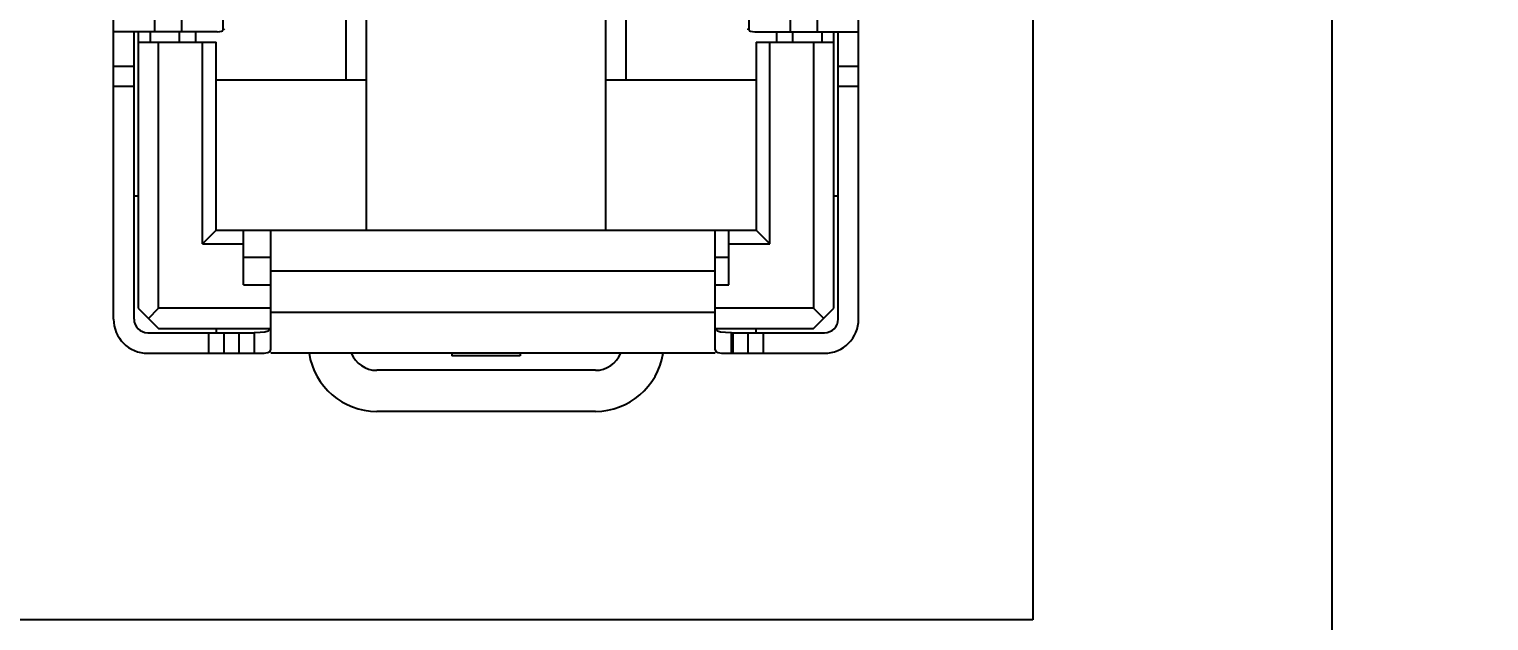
# Model space of a CAD drawing. Header units: millimetres. Extents: x 0 to 841, y 0 to 594.
# Drawn here: x 379.57 to 390.24, y 343.67 to 348 of the extents above; entities that cross this region are included whole.
import ezdxf

# ---------------------------------------------------------------- set-up
doc = ezdxf.new("R2010")
doc.units = ezdxf.units.MM
doc.header["$LTSCALE"] = 46.255
doc.layers.get('0').update_dxf_attribs({"linetype": 'CONTINUOUS'})
doc.layers.add('ASSEM_MEM', color=7, linetype='CONTINUOUS')
doc.styles.get("Standard").update_dxf_attribs({"font": 'txt', "width": 0.8})
doc.dimstyles.new('DIMSTYLE_1', dxfattribs={"dimtxt": 3, "dimasz": 2.1, "dimexe": 2, "dimexo": 1, "dimgap": 0.75, "dimtad": 0, "dimtih": 1, "dimtoh": 1, "dimzin": 0, "dimdsep": 46, "dimtxsty": 'STANDARD', "dimblk": '_FILLED', "dimblk1": '_FILLED', "dimblk2": '_FILLED', "dimcen": 0.09, "dimazin": 0, "dimtp": 0.01, "dimtm": 0.01, "dimtfac": 1, "dimtofl": 0, "dimtmove": 0, "dimatfit": 3, "dimldrblk": '_FILLED', "dimfxl": 1, "dimtolj": 1, "dimtzin": 0, "dimarcsym": 0})

# ---------------------------------------------------------------- blocks, each defined once
blk = doc.blocks.new('*D32')
at = {"color": 7, "linetype": 'CONTINUOUS'}
for p, q in [((351.897, 329.99), (369.83, 329.99)), ((369.83, 329.99), (372.996, 324.681)), ((372.996, 324.681), (426.09, 324.681))]:
    blk.add_line(p, q, dxfattribs=at)
at = {"color": 7, "linetype": 'CONTINUOUS', "insert": (427.59, 328.431), "char_height": 3, "width": 14.4, "attachment_point": 1, "line_spacing_factor": 0.9}
blk.add_mtext('156.65', dxfattribs=at)
blk = doc.blocks.new('_FILLED')
at = {"color": 0, "linetype": 'BYBLOCK'}
blk.add_solid([(0, 0), (-1, 0.1667), (-1, -0.1667)], dxfattribs=at)
blk = doc.blocks.new('*D54')
at = {"color": 7, "linetype": 'CONTINUOUS'}
blk.add_line((387.082, 338.93), (426.019, 338.93), dxfattribs=at)
at = {"color": 7, "linetype": 'CONTINUOUS', "insert": (427.519, 342.68), "char_height": 3, "width": 14.4, "attachment_point": 1, "line_spacing_factor": 0.9}
blk.add_mtext('147.71', dxfattribs=at)

msp = doc.modelspace()

# ---------------------------------------------------------------- linework, layer by layer
at = {"layer": 'ASSEM_MEM', "color": 7, "linetype": 'CONTINUOUS'}
for p, q in [((389.097, 314.64), (389.097, 482.64)), ((385.632, 345.88), (385.632, 358.38)), ((383.782, 346.53), (383.782, 357.73)), ((383.932, 347.63), (383.932, 356.63)), ((381.882, 356.06), (381.882, 347.63)), ((382.032, 346.53), (382.032, 356.06)), ((380.182, 345.88), (380.182, 351.47)), ((386.907, 350.63), (386.907, 343.68)), ((380.482, 348.68), (380.482, 347.98)), ((380.682, 347.98), (380.682, 348.68)), ((380.982, 348.672), (380.982, 347.989)), ((384.832, 347.989), (384.832, 348.672)), ((385.132, 348.68), (385.132, 347.98)), ((385.332, 347.98), (385.332, 348.68)), ((380.941, 347.98), (380.182, 347.98)), ((380.332, 345.88), (380.332, 347.98)), ((380.362, 347.98), (380.362, 345.96)), ((380.452, 347.905), (380.452, 347.98)), ((380.662, 347.98), (380.662, 347.905)), ((380.782, 347.98), (380.782, 347.905)), ((384.872, 347.98), (385.632, 347.98)), ((385.032, 347.98), (385.032, 347.905)), ((385.152, 347.905), (385.152, 347.98)), ((385.362, 347.98), (385.362, 347.905)), ((385.452, 345.96), (385.452, 347.98)), ((385.482, 345.88), (385.482, 347.98)), ((380.362, 347.905), (380.932, 347.905)), ((380.512, 345.96), (380.512, 347.905)), ((380.832, 346.43), (380.832, 347.905)), ((380.932, 346.53), (380.932, 347.905)), ((384.882, 347.905), (385.452, 347.905)), ((384.882, 347.905), (384.882, 346.53)), ((384.982, 346.43), (384.982, 347.905)), ((385.302, 347.905), (385.302, 345.96)), ((380.182, 347.73), (380.332, 347.73)), ((385.482, 347.73), (385.632, 347.73)), ((380.932, 347.63), (382.032, 347.63)), ((383.782, 347.63), (384.882, 347.63)), ((380.332, 347.58), (380.182, 347.58)), ((385.632, 347.58), (385.482, 347.58)), ((380.332, 346.78), (380.362, 346.78)), ((385.452, 346.78), (385.482, 346.78)), ((380.932, 346.53), (380.832, 346.43)), ((380.932, 346.53), (384.882, 346.53)), ((381.132, 346.13), (381.132, 346.53)), ((381.332, 345.655), (381.332, 346.53)), ((384.582, 345.655), (384.582, 346.53)), ((384.682, 346.13), (384.682, 346.53)), ((384.982, 346.43), (384.882, 346.53)), ((380.832, 346.43), (381.132, 346.43)), ((384.682, 346.43), (384.982, 346.43)), ((381.332, 346.33), (381.132, 346.33)), ((384.582, 346.23), (381.332, 346.23)), ((384.682, 346.33), (384.582, 346.33)), ((381.132, 346.13), (381.332, 346.13)), ((384.582, 346.13), (384.682, 346.13)), ((380.362, 345.96), (380.512, 345.81)), ((380.437, 345.885), (380.512, 345.96)), ((381.332, 345.96), (380.512, 345.96)), ((381.332, 345.93), (384.582, 345.93)), ((385.302, 345.96), (384.582, 345.96)), ((385.377, 345.885), (385.302, 345.96)), ((385.302, 345.81), (385.452, 345.96)), ((380.512, 345.81), (381.328, 345.81)), ((380.932, 345.81), (380.932, 345.78)), ((384.585, 345.81), (385.302, 345.81)), ((384.882, 345.78), (384.882, 345.81)), ((380.432, 345.78), (381.212, 345.78)), ((380.879, 345.63), (380.879, 345.78)), ((380.99, 345.78), (380.99, 345.63)), ((381.102, 345.63), (381.102, 345.78)), ((381.212, 345.78), (381.212, 345.63)), ((384.702, 345.78), (385.382, 345.78)), ((384.702, 345.63), (384.702, 345.78)), ((384.712, 345.78), (384.712, 345.63)), ((384.823, 345.63), (384.823, 345.78)), ((384.934, 345.78), (384.934, 345.63)), ((380.432, 345.63), (381.249, 345.63)), ((384.582, 345.63), (381.332, 345.63)), ((382.657, 345.63), (382.657, 345.61)), ((383.157, 345.61), (382.657, 345.61)), ((383.157, 345.63), (383.157, 345.61)), ((383.707, 345.505), (382.107, 345.505)), ((383.707, 345.205), (382.107, 345.205)), ((386.907, 343.68), (378.907, 343.68))]:
    msp.add_line(p, q, dxfattribs=at)
for points in [[(381.328, 345.81), (381.314, 345.792), (381.29, 345.783), (381.254, 345.781), (381.212, 345.78)], [(384.702, 345.78), (384.659, 345.781), (384.623, 345.783), (384.599, 345.792), (384.585, 345.81)], [(381.249, 345.63), (381.283, 345.631), (381.31, 345.635), (381.326, 345.643), (381.332, 345.655)], [(384.582, 345.655), (384.587, 345.642), (384.603, 345.635), (384.63, 345.631), (384.663, 345.63), (385.382, 345.63)]]:
    msp.add_lwpolyline(points, dxfattribs=at)
for centre, radius, start, end in [((380.432, 345.88), 0.25, 180, 270), ((380.432, 345.88), 0.1, 180, 270), ((385.382, 345.88), 0.25, 270, 360), ((385.382, 345.88), 0.1, 270, 360), ((382.107, 345.705), 0.5, 188.6276, 270), ((382.107, 345.705), 0.2, 202.0287, 270), ((383.707, 345.705), 0.5, 270, 351.3724), ((383.707, 345.705), 0.2, 270, 337.9713)]:
    msp.add_arc(centre, radius, start, end, dxfattribs=at)
for centre, major_axis, start_param, end_param in [((380.682, 347.989), (0.3, 0), -0.523599, 0), ((381.332, 347.994), (0.35, 0), 2.879793, 2.966982), ((384.482, 347.994), (0.35, 0), 0, 0.261799), ((385.132, 347.989), (0.3, 0), -3.141593, -2.617994)]:
    msp.add_ellipse(centre, major_axis=major_axis, ratio=0.05608, start_param=start_param, end_param=end_param, dxfattribs=at)

# ---------------------------------------------------------------- dimensions: what is measured, and where the dimension line sits
at = {"color": 7, "linetype": 'CONTINUOUS'}
for feature_location, offset, origin, picture, middle in [((351.897, 329.99), (74.193, -5.309), (350.897, 486.64), '*D32', (435.165, 326.931)), ((387.082, 338.93), (38.937, 0), (386.082, 486.64), '*D54', (434.719, 341.18))]:
    dim = msp.add_ordinate_dim(feature_location=feature_location, offset=offset, dtype=0, origin=origin, dimstyle='DIMSTYLE_1', override={"dimtad": 1, "dimtih": 0, "dimtoh": 0}, dxfattribs=at)
    dim.commit()
    dim.dimension.update_dxf_attribs({"geometry": picture, "text_midpoint": middle})

doc.saveas('drawing.dxf')
